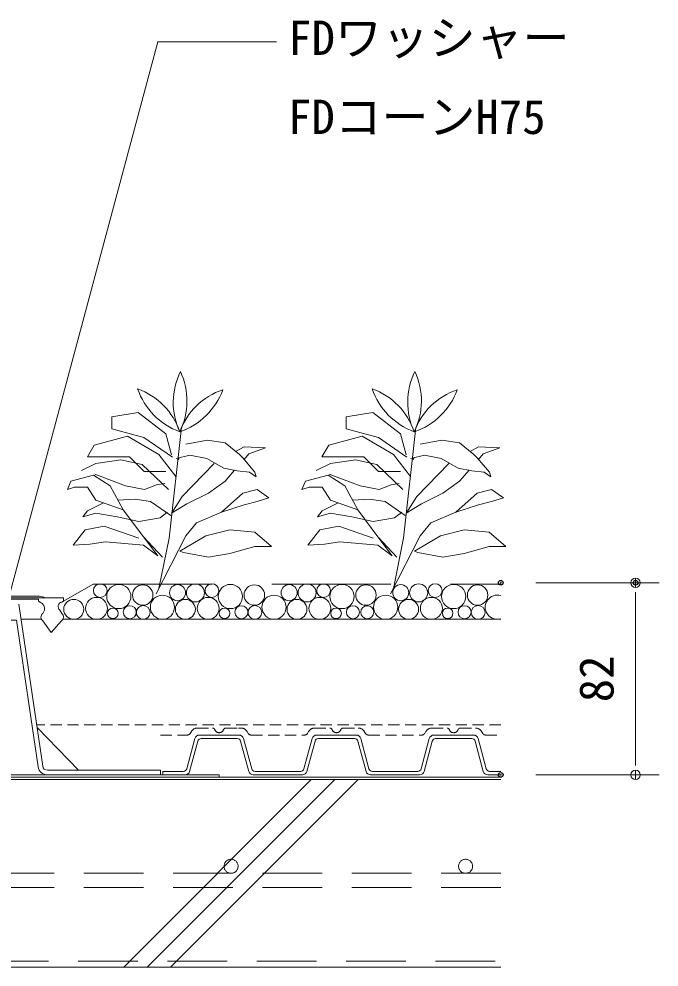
# Model space of a CAD drawing. Units: millimetres, scale not verified. Extents: x -1485 to 1485, y -1050 to 1050.
# Drawn here: x 415.3 to 688.2, y -298.8 to 105.8 of the extents above; entities that cross this region are included whole.
import ezdxf
from ezdxf.enums import TextEntityAlignment as Align

# ---------------------------------------------------------------- set-up
doc = ezdxf.new("R2010")
doc.units = ezdxf.units.MM
doc.header["$LTSCALE"] = 4
doc.header["$PDMODE"] = 32
doc.header["$PDSIZE"] = 2
for name, pattern in [('DASHED1', [1.8, 1.2, -0.6]), ('USER1', [19.05, 12.7, -6.35]), ('USER2', [9.525, 6.35, -3.175])]:
    doc.linetypes.add(name, pattern=pattern)
for name, color, linetype, lineweight in [('0-0_0', 7, 'Continuous', 18), ('0-2_HATCH', 9, 'Continuous', 18), ('0-3_KUTAI', 3, 'Continuous', 18), ('0-4_BOUSUI', 1, 'Continuous', 18), ('0-6_dannnetu', 6, 'Continuous', 18), ('0-7_KANAMONO', 4, 'Continuous', 18), ('0-8_sunpo', 7, 'Continuous', 18), ('0-9_MOJI', 7, 'Continuous', 18), ('0-A_ecom', 7, 'Continuous', 18), ('0-B_GREEN', 3, 'Continuous', 18), ('0-C_FD-L', 8, 'Continuous', 18), ('0-F_buhin', 2, 'USER2', 18), ('1-0_tensen', 7, 'USER2', 18)]:
    doc.layers.add(name, color=color, linetype=linetype, lineweight=lineweight)
doc.layers.add('0-1_DEFPOINTS', color=7, linetype='Continuous')
doc.styles.add('ＭＳ ゴシック', font='')
doc.styles.get('ＭＳ ゴシック').set_extended_font_data('MS Gothic')

# ---------------------------------------------------------------- blocks, each defined once
blk = doc.blocks.new('_Dot')
at = {"layer": '0-0_0'}
for p, q in [((-0.5, 0), (-1, 0)), ((0.25, 0), (-0.25, 0))]:
    blk.add_line(p, q, dxfattribs=at)
blk.add_circle((0, 0), 0.25, dxfattribs=at)
blk = doc.blocks.new('D3')
at = {"layer": '0-1_DEFPOINTS'}
for p in [(2105.701, 915.199), (2163.201, 915.199), (2105.701, 833.199)]:
    blk.add_point(p, dxfattribs=at)
at = {"layer": '0-8_sunpo'}
for p, q in [((2120.701, 915.199), (2173.201, 915.199)), ((2163.201, 841.199), (2163.201, 907.199)), ((2120.701, 833.199), (2173.201, 833.199))]:
    blk.add_line(p, q, dxfattribs=at)
at = {"layer": '0-8_sunpo', "xscale": 8, "yscale": 8}
for p, rotation in [((2163.201, 915.199), 90), ((2163.201, 833.199), 270)]:
    blk.add_blockref('_Dot', p, dxfattribs=dict(at, rotation=rotation))
at = {"layer": '0-8_sunpo', "style": 'ＭＳ ゴシック'}
blk.add_text('82', height=14.66, rotation=90, dxfattribs=at).set_placement((2158.201, 864.199), align=Align.BOTTOM_LEFT)

msp = doc.modelspace()

# ---------------------------------------------------------------- linework, layer by layer
at = {"layer": '0-2_HATCH'}
for p, q in [((539.92, -218.801), (459.92, -298.801)), ((549.92, -218.801), (469.92, -298.801)), ((559.92, -218.801), (479.92, -298.801))]:
    msp.add_line(p, q, dxfattribs=at)
at = {"layer": '0-3_KUTAI'}
msp.add_line((620.701, -218.801), (-778.648, -218.801), dxfattribs=at)
at = {"layer": '0-4_BOUSUI'}
msp.add_line((620.701, -217.801), (-349.975, -217.801), dxfattribs=at)
msp.add_lwpolyline([(300.646, -216.801), (500.646, -216.801), (500.646, -217.801), (300.646, -217.801)], close=True, dxfattribs=at)
at = {"layer": '0-6_dannnetu'}
msp.add_line((620.701, -298.801), (-778.648, -298.801), dxfattribs=at)
at = {"layer": '0-7_KANAMONO'}
for p, q in [((377.312, -140.601), (423.981, -140.601)), ((425.376, -147.947), (426.165, -146.555)), ((432.696, -146.555), (433.485, -147.947))]:
    msp.add_line(p, q, dxfattribs=at)
for points in [[(367.747, -143.043), (367.04, -142.701), (367.04, -141.201), (434.253, -141.201), (434.253, -142.701), (433.545, -143.043)], [(424.316, -143.043), (423.608, -142.701), (423.608, -141.801), (377.684, -141.801)], [(433.407, -151.115), (428.93, -156.001), (425.454, -151.115)]]:
    msp.add_lwpolyline(points, dxfattribs=at)
for centre, radius, start, end in [((423.981, -146.109), 5.508, 63.00853, 90), ((422.914, -146.024), 3.294, 350.73331, 64.81727), ((433.955, -145.001), 2, 101.81701, 230.98411), ((426.635, -149.501), 2, 129.0159, 233.82139), ((432.226, -149.501), 2, 306.17861, 50.9841)]:
    msp.add_arc(centre, radius, start, end, dxfattribs=at)
at = {"layer": '0-9_MOJI'}
for p, q in [((411.032, -140.601), (474.439, 96.039)), ((474.439, 96.039), (525.068, 96.039))]:
    msp.add_line(p, q, dxfattribs=at)
at = {"layer": '0-A_ecom', "color": 150}
for p, q in [((415.26, -143.938), (425.396, -213.091)), ((422.969, -196.538), (440.598, -214.801))]:
    msp.add_line(p, q, dxfattribs=at)
at = {"layer": '0-A_ecom', "color": 1}
msp.add_line((620.701, -217.801), (-349.975, -217.801), dxfattribs=at)
at = {"layer": '0-A_ecom', "color": 150}
for points in [[(423.417, -213.381), (414.244, -150.801), (387.048, -150.801), (377.876, -213.381)], [(427.374, -214.801), (475.646, -214.801), (475.646, -216.801), (427.374, -216.801)]]:
    msp.add_lwpolyline(points, dxfattribs=at)
at = {"layer": '0-A_ecom'}
for centre, radius in [((449.946, -138.137), 2.929), ((457.841, -140.675), 5.17), ((468.039, -140.058), 4.364), ((482.877, -139.036), 3.421), ((490.517, -139.112), 3.851), ((497.542, -138.137), 2.929), ((505.437, -140.675), 5.17), ((515.634, -140.058), 4.364), ((530.473, -139.036), 3.421), ((538.112, -139.112), 3.851), ((545.138, -138.137), 2.929), ((553.032, -140.675), 5.17), ((563.23, -140.058), 4.364), ((578.068, -139.036), 3.421), ((585.708, -139.112), 3.851), ((592.733, -138.137), 2.929), ((600.628, -140.675), 5.17), ((610.825, -140.058), 4.364), ((448.343, -145.73), 4.671), ((476.443, -145.243), 5.158), ((495.938, -145.73), 4.671), ((524.039, -145.243), 5.158), ((543.534, -145.73), 4.671), ((571.634, -145.243), 5.158), ((591.13, -145.73), 4.671), ((438.621, -146.147), 4.253), ((455.287, -147.855), 2.261), ((462.495, -147.368), 2.774), ((468.284, -147.472), 2.929), ((486.217, -146.147), 4.253), ((502.882, -147.855), 2.261), ((510.091, -147.368), 2.774), ((515.88, -147.472), 2.929), ((533.812, -146.147), 4.253), ((550.478, -147.855), 2.261), ((557.686, -147.368), 2.774), ((563.804, -147.368), 2.774), ((581.408, -146.147), 4.253), ((598.073, -147.855), 2.261), ((605.282, -147.368), 2.774), ((611.071, -147.472), 2.929)]:
    msp.add_circle(centre, radius, dxfattribs=at)
msp.add_arc((619.23, -145.243), 5.158, 73.42361, 286.57639, dxfattribs=at)
at = {"layer": '0-A_ecom', "color": 150}
for radius in [4, 2]:
    msp.add_arc((427.374, -212.801), radius, 188.33877, 270, dxfattribs=at)
at = {"layer": '0-B_GREEN'}
for p, q in [((484.549, -68.582), (479.304, -115.786)), ((584.549, -68.582), (579.304, -115.786)), ((486.391, -75.721), (495.642, -73.986)), ((495.642, -73.986), (503.158, -75.143)), ((503.158, -75.143), (509.229, -80.057)), ((507.646, -78.775), (511.225, -76.77)), ((511.225, -76.77), (520.346, -77.277)), ((586.391, -75.721), (595.642, -73.986)), ((595.642, -73.986), (603.158, -75.143)), ((603.158, -75.143), (609.229, -80.057)), ((607.646, -78.775), (611.225, -76.77)), ((611.225, -76.77), (620.346, -77.277)), ((482.344, -81.792), (488.126, -80.346)), ((488.126, -80.346), (495.353, -81.792)), ((509.229, -80.057), (510.675, -81.503)), ((513.252, -79.81), (511.224, -82.143)), ((520.346, -77.277), (513.252, -79.81)), ((582.344, -81.792), (588.126, -80.346)), ((588.126, -80.346), (595.353, -81.792)), ((609.229, -80.057), (610.675, -81.503)), ((613.252, -79.81), (611.224, -82.143)), ((620.346, -77.277), (613.252, -79.81)), ((448.067, -83.864), (441.987, -86.904)), ((458.707, -82.344), (448.067, -83.864)), ((483.622, -81.472), (483.357, -82.344)), ((484.877, -98.051), (498.558, -83.864)), ((495.353, -81.792), (502.58, -85.839)), ((510.675, -81.503), (515.878, -87.573)), ((548.067, -83.864), (541.987, -86.904)), ((558.707, -82.344), (548.067, -83.864)), ((583.622, -81.472), (583.357, -82.344)), ((584.877, -98.051), (598.558, -83.864)), ((595.353, -81.792), (602.58, -85.839)), ((610.675, -81.503), (615.878, -87.573)), ((447.053, -88.931), (437.426, -91.464)), ((454.147, -93.491), (447.053, -88.931)), ((447.56, -88.424), (460.734, -93.491)), ((502.58, -85.839), (508.362, -86.995)), ((507.206, -86.764), (503.118, -91.464)), ((508.362, -86.995), (513.566, -87.573)), ((513.566, -87.573), (516.457, -89.597)), ((515.878, -87.573), (516.457, -89.597)), ((547.053, -88.931), (537.426, -91.464)), ((554.147, -93.491), (547.053, -88.931)), ((547.56, -88.424), (560.734, -93.491)), ((602.58, -85.839), (608.362, -86.995)), ((607.206, -86.764), (603.118, -91.464)), ((608.362, -86.995), (613.566, -87.573)), ((613.566, -87.573), (616.457, -89.597)), ((615.878, -87.573), (616.457, -89.597)), ((437.426, -91.464), (435.906, -95.011)), ((468.841, -95.011), (473.908, -92.984)), ((473.908, -92.984), (477.455, -92.478)), ((503.118, -91.464), (496.025, -96.531)), ((537.426, -91.464), (535.906, -95.011)), ((568.841, -95.011), (573.908, -92.984)), ((573.908, -92.984), (577.455, -92.478)), ((603.118, -91.464), (596.025, -96.531)), ((435.906, -95.011), (438.946, -93.998)), ((438.946, -93.998), (444.52, -93.998)), ((444.52, -93.998), (448.067, -99.571)), ((460.734, -93.491), (468.841, -95.011)), ((496.025, -96.531), (486.904, -101.091)), ((501.598, -104.638), (510.719, -96.531)), ((510.719, -96.531), (516.799, -95.011)), ((535.906, -95.011), (538.946, -93.998)), ((538.946, -93.998), (544.52, -93.998)), ((544.52, -93.998), (548.067, -99.571)), ((560.734, -93.491), (568.841, -95.011)), ((596.025, -96.531), (586.904, -101.091)), ((601.598, -104.638), (610.719, -96.531)), ((610.719, -96.531), (616.799, -95.011)), ((451.354, -100.715), (444.52, -104.132)), ((479.988, -106.158), (471.375, -100.078)), ((486.904, -101.091), (480.317, -105.145)), ((484.877, -98.051), (480.499, -105.033)), ((516.799, -100.078), (511.225, -101.598)), ((551.354, -100.715), (544.52, -104.132)), ((579.988, -106.158), (571.375, -100.078)), ((586.904, -101.091), (580.317, -105.145)), ((584.877, -98.051), (580.499, -105.033)), ((616.799, -100.078), (611.225, -101.598)), ((444.52, -104.132), (442.493, -106.665)), ((442.493, -106.665), (448.067, -105.145)), ((448.067, -105.145), (457.187, -106.665)), ((459.721, -103.625), (468.335, -115.279)), ((475.428, -107.172), (478.468, -104.638)), ((490.958, -109.199), (501.598, -104.638)), ((511.225, -101.598), (501.598, -104.638)), ((544.52, -104.132), (542.493, -106.665)), ((542.493, -106.665), (548.067, -105.145)), ((548.067, -105.145), (557.187, -106.665)), ((559.721, -103.625), (568.335, -115.279)), ((575.428, -107.172), (578.468, -104.638)), ((590.958, -109.199), (601.598, -104.638)), ((611.225, -101.598), (601.598, -104.638)), ((457.187, -106.665), (466.308, -108.692)), ((466.308, -108.692), (475.428, -107.172)), ((486.398, -114.772), (490.958, -109.199)), ((557.187, -106.665), (566.308, -108.692)), ((566.308, -108.692), (575.428, -107.172)), ((586.398, -114.772), (590.958, -109.199)), ((443.507, -112.239), (438.44, -118.826)), ((451.614, -110.719), (443.507, -112.239)), ((466.308, -115.786), (451.614, -110.719)), ((495.011, -114.772), (505.145, -112.239)), ((505.145, -112.239), (515.786, -113.252)), ((515.786, -113.252), (522.879, -119.332)), ((543.507, -112.239), (538.44, -118.826)), ((551.614, -110.719), (543.507, -112.239)), ((566.308, -115.786), (551.614, -110.719)), ((595.011, -114.772), (605.145, -112.239)), ((605.145, -112.239), (615.786, -113.252)), ((615.786, -113.252), (622.879, -119.332)), ((445.533, -118.319), (452.12, -117.306)), ((452.12, -117.306), (468.335, -118.826)), ((468.335, -115.279), (474.415, -123.386)), ((468.335, -115.279), (476.442, -123.893)), ((473.73, -139.6), (486.398, -114.772)), ((479.304, -115.786), (474.947, -137.214)), ((483.864, -121.359), (495.011, -114.772)), ((545.533, -118.319), (552.12, -117.306)), ((552.12, -117.306), (568.335, -118.826)), ((568.335, -115.279), (574.415, -123.386)), ((568.335, -115.279), (576.442, -123.893)), ((573.73, -139.6), (586.398, -114.772)), ((579.304, -115.786), (574.947, -137.214)), ((583.864, -121.359), (595.011, -114.772)), ((438.44, -118.826), (445.533, -118.319)), ((468.335, -118.826), (474.415, -123.386)), ((485.384, -121.866), (483.864, -121.359)), ((515.786, -119.332), (505.145, -122.373)), ((522.879, -119.332), (515.786, -119.332)), ((538.44, -118.826), (545.533, -118.319)), ((568.335, -118.826), (574.415, -123.386)), ((585.384, -121.866), (583.864, -121.359)), ((615.786, -119.332), (605.145, -122.373)), ((622.879, -119.332), (615.786, -119.332)), ((496.025, -123.893), (485.384, -121.866)), ((505.145, -122.373), (496.025, -123.893)), ((596.025, -123.893), (585.384, -121.866)), ((605.145, -122.373), (596.025, -123.893))]:
    msp.add_line(p, q, dxfattribs=at)
for points in [[(480.314, -80.225), (477.898, -71.211), (466.111, -62.092), (454.811, -63.957), (454.811, -69.138), (468.551, -72.82), (480.728, -81.261)], [(580.314, -80.225), (577.898, -71.211), (566.111, -62.092), (554.811, -63.957), (554.811, -69.138), (568.551, -72.82), (580.728, -81.261)], [(477.929, -87.375), (468.599, -87.375), (462.329, -81.104), (444.444, -81.104), (447.331, -76.103), (461.561, -72.291), (474.937, -80.013), (482.18, -89.447)], [(577.929, -87.375), (568.599, -87.375), (562.329, -81.104), (544.444, -81.104), (547.331, -76.103), (561.561, -72.291), (574.937, -80.013), (582.18, -89.447)], [(478.975, -95.011), (467.828, -84.371), (458.707, -82.344)], [(578.975, -95.011), (567.828, -84.371), (558.707, -82.344)], [(448.067, -99.571), (459.721, -103.625), (454.147, -93.491)], [(516.799, -95.011), (521.866, -98.558), (516.799, -100.078)], [(548.067, -99.571), (559.721, -103.625), (554.147, -93.491)], [(616.799, -95.011), (621.866, -98.558), (616.799, -100.078)], [(471.375, -100.078), (464.788, -99.065), (457.45, -99.496)], [(571.375, -100.078), (564.788, -99.065), (557.45, -99.496)]]:
    msp.add_lwpolyline(points, dxfattribs=at)
for centre, start, end in [((510.72, -57.845), 153.71754, 204.97119), ((457.206, -57.233), 333.71754, 24.97119), ((610.72, -57.845), 153.71754, 204.97119), ((557.206, -57.233), 333.71754, 24.97119), ((455.708, -79.898), 18.71754, 69.97119), ((493.981, -42.491), 198.71754, 249.97119), ((474.292, -42.266), 288.71754, 339.97119), ((511.699, -80.539), 108.71754, 159.97119), ((555.708, -79.898), 18.71754, 69.97119), ((593.981, -42.491), 198.71754, 249.97119), ((574.292, -42.266), 288.71754, 339.97119), ((611.699, -80.539), 108.71754, 159.97119)]:
    msp.add_arc(centre, 29.678, start, end, dxfattribs=at)
at = {"layer": '0-C_FD-L', "color": 4, "linetype": 'USER1'}
for p, q in [((434.253, -142.701), (446.897, -135.401)), ((446.897, -135.401), (620.701, -135.401))]:
    msp.add_line(p, q, dxfattribs=at)
at = {"layer": '0-C_FD-L', "color": 4}
for p, q in [((416.085, -150.401), (424.849, -150.401)), ((434.012, -150.401), (620.701, -150.401))]:
    msp.add_line(p, q, dxfattribs=at)
at = {"layer": '0-C_FD-L', "linetype": 'DASHED1'}
for p, q in [((620.701, -195.401), (422.803, -195.401)), ((491.345, -196.801), (497.818, -196.801)), ((503.475, -196.801), (509.948, -196.801)), ((508.896, -196.801), (509.948, -196.801)), ((541.345, -196.801), (547.818, -196.801)), ((541.345, -196.801), (547.818, -196.801)), ((553.475, -196.801), (559.948, -196.801)), ((553.475, -196.801), (559.948, -196.801)), ((591.345, -196.801), (597.818, -196.801)), ((603.475, -196.801), (609.948, -196.801)), ((475.646, -199.801), (486.997, -199.801)), ((488.283, -199.073), (488.772, -198.257)), ((512.52, -198.257), (513.009, -199.073)), ((512.52, -198.257), (513.009, -199.073)), ((514.296, -199.801), (536.997, -199.801)), ((514.296, -199.801), (536.997, -199.801)), ((538.283, -199.073), (538.772, -198.257)), ((538.283, -199.073), (538.772, -198.257)), ((562.52, -198.257), (563.009, -199.073)), ((564.296, -199.801), (586.997, -199.801)), ((588.283, -199.073), (588.772, -198.257)), ((612.52, -198.257), (613.009, -199.073)), ((614.296, -199.801), (620.701, -199.801))]:
    msp.add_line(p, q, dxfattribs=at)
at = {"layer": '0-C_FD-L'}
for p, q in [((486.791, -214.189), (490.249, -201.283)), ((492.181, -199.801), (509.112, -199.801)), ((508.344, -201.301), (492.948, -201.301)), ((511.043, -201.283), (514.502, -214.189)), ((536.791, -214.189), (540.249, -201.283)), ((542.181, -199.801), (559.112, -199.801)), ((558.344, -201.301), (542.948, -201.301)), ((561.043, -201.283), (564.502, -214.189)), ((586.791, -214.189), (590.249, -201.283)), ((592.181, -199.801), (609.112, -199.801)), ((608.344, -201.301), (592.948, -201.301)), ((611.043, -201.283), (614.502, -214.189)), ((491.499, -202.413), (488.041, -215.318)), ((513.251, -215.318), (509.793, -202.413)), ((541.499, -202.413), (538.041, -215.318)), ((560.025, -203.278), (559.793, -202.413)), ((563.251, -215.318), (559.793, -202.413)), ((591.499, -202.413), (588.041, -215.318)), ((613.251, -215.318), (609.793, -202.413)), ((536.109, -216.801), (515.183, -216.801)), ((515.95, -215.301), (535.342, -215.301)), ((586.109, -216.801), (565.183, -216.801)), ((565.95, -215.301), (585.342, -215.301)), ((620.701, -216.801), (615.183, -216.801)), ((615.95, -215.301), (620.701, -215.301))]:
    msp.add_line(p, q, dxfattribs=at)
msp.add_lwpolyline([(486.109, -216.801), (476.646, -216.801), (476.646, -215.301), (485.342, -215.301)], dxfattribs=at)
at = {"layer": '0-C_FD-L', "linetype": 'DASHED1'}
for centre, radius, start, end in [((491.345, -199.801), 3, 90, 149.03624), ((497.818, -197.801), 1, 19.47122, 90), ((500.646, -196.801), 2, 199.47122, 340.52878), ((503.475, -197.801), 1, 90, 160.52878), ((509.948, -199.801), 3, 30.96376, 90), ((509.948, -199.801), 3, 30.96376, 90), ((541.345, -199.801), 3, 90, 149.03624), ((541.345, -199.801), 3, 90, 149.03624), ((547.818, -197.801), 1, 19.47122, 90), ((547.818, -197.801), 1, 19.47122, 90), ((550.646, -196.801), 2, 199.47122, 340.52878), ((550.646, -196.801), 2, 199.47122, 340.52878), ((553.475, -197.801), 1, 90, 160.52878), ((553.475, -197.801), 1, 90, 160.52878), ((559.948, -199.801), 3, 88.52446, 90), ((559.948, -199.801), 3, 30.96376, 90), ((591.345, -199.801), 3, 90, 149.03624), ((597.818, -197.801), 1, 19.47122, 90), ((600.646, -196.801), 2, 199.47122, 340.52878), ((603.475, -197.801), 1, 90, 160.52878), ((609.948, -199.801), 3, 30.96376, 90), ((486.997, -198.301), 1.5, 270, 329.03624), ((514.296, -198.301), 1.5, 210.96376, 270), ((514.296, -198.301), 1.5, 210.96376, 270), ((536.997, -198.301), 1.5, 270, 329.03624), ((536.997, -198.301), 1.5, 270, 329.03624), ((564.296, -198.301), 1.5, 210.96376, 270), ((586.997, -198.301), 1.5, 270, 329.03624), ((614.296, -198.301), 1.5, 210.96376, 270)]:
    msp.add_arc(centre, radius, start, end, dxfattribs=at)
at = {"layer": '0-C_FD-L'}
for centre, radius, start, end in [((492.181, -201.801), 2, 90, 165), ((492.948, -202.801), 1.5, 90, 165), ((508.344, -202.801), 1.5, 15, 90), ((509.112, -201.801), 2, 15, 90), ((542.181, -201.801), 2, 90, 165), ((542.948, -202.801), 1.5, 90, 165), ((558.344, -202.801), 1.5, 15, 90), ((559.112, -201.801), 2, 15, 90), ((592.181, -201.801), 2, 90, 165), ((592.948, -202.801), 1.5, 90, 165), ((608.344, -202.801), 1.5, 15, 90), ((609.112, -201.801), 2, 15, 90), ((485.342, -213.801), 1.5, 270, 345), ((515.95, -213.801), 1.5, 195, 270), ((535.342, -213.801), 1.5, 270, 345), ((565.95, -213.801), 1.5, 195, 270), ((585.342, -213.801), 1.5, 270, 345), ((615.95, -213.801), 1.5, 195, 270), ((486.109, -214.801), 2, 270, 345), ((515.183, -214.801), 2, 195, 270), ((536.109, -214.801), 2, 270, 345), ((565.183, -214.801), 2, 195, 270), ((586.109, -214.801), 2, 270, 345), ((615.183, -214.801), 2, 195, 270)]:
    msp.add_arc(centre, radius, start, end, dxfattribs=at)
at = {"layer": '0-F_buhin'}
msp.add_line((-778.648, -296.301), (620.701, -296.301), dxfattribs=at)
at = {"layer": '1-0_tensen'}
for p, q in [((620.701, -258.801), (-778.648, -258.801)), ((620.701, -264.801), (-778.648, -264.801))]:
    msp.add_line(p, q, dxfattribs=at)
for centre in [(505.701, -255.801), (605.701, -255.801)]:
    msp.add_circle(centre, 3, dxfattribs=at)

# ---------------------------------------------------------------- block references
at = {"layer": '0-8_sunpo'}
msp.add_blockref('D3', (-1485, -1050), dxfattribs=at)

# ---------------------------------------------------------------- texts
at = {"layer": '0-9_MOJI', "style": 'ＭＳ ゴシック'}
for s, p in [('FDワッシャー', (530.068, 86.039)), ('FDコーンH75', (529.99, 52.294))]:
    msp.add_text(s, height=14.66, dxfattribs=at).set_placement(p, align=Align.BOTTOM_LEFT)

doc.saveas('drawing.dxf')
